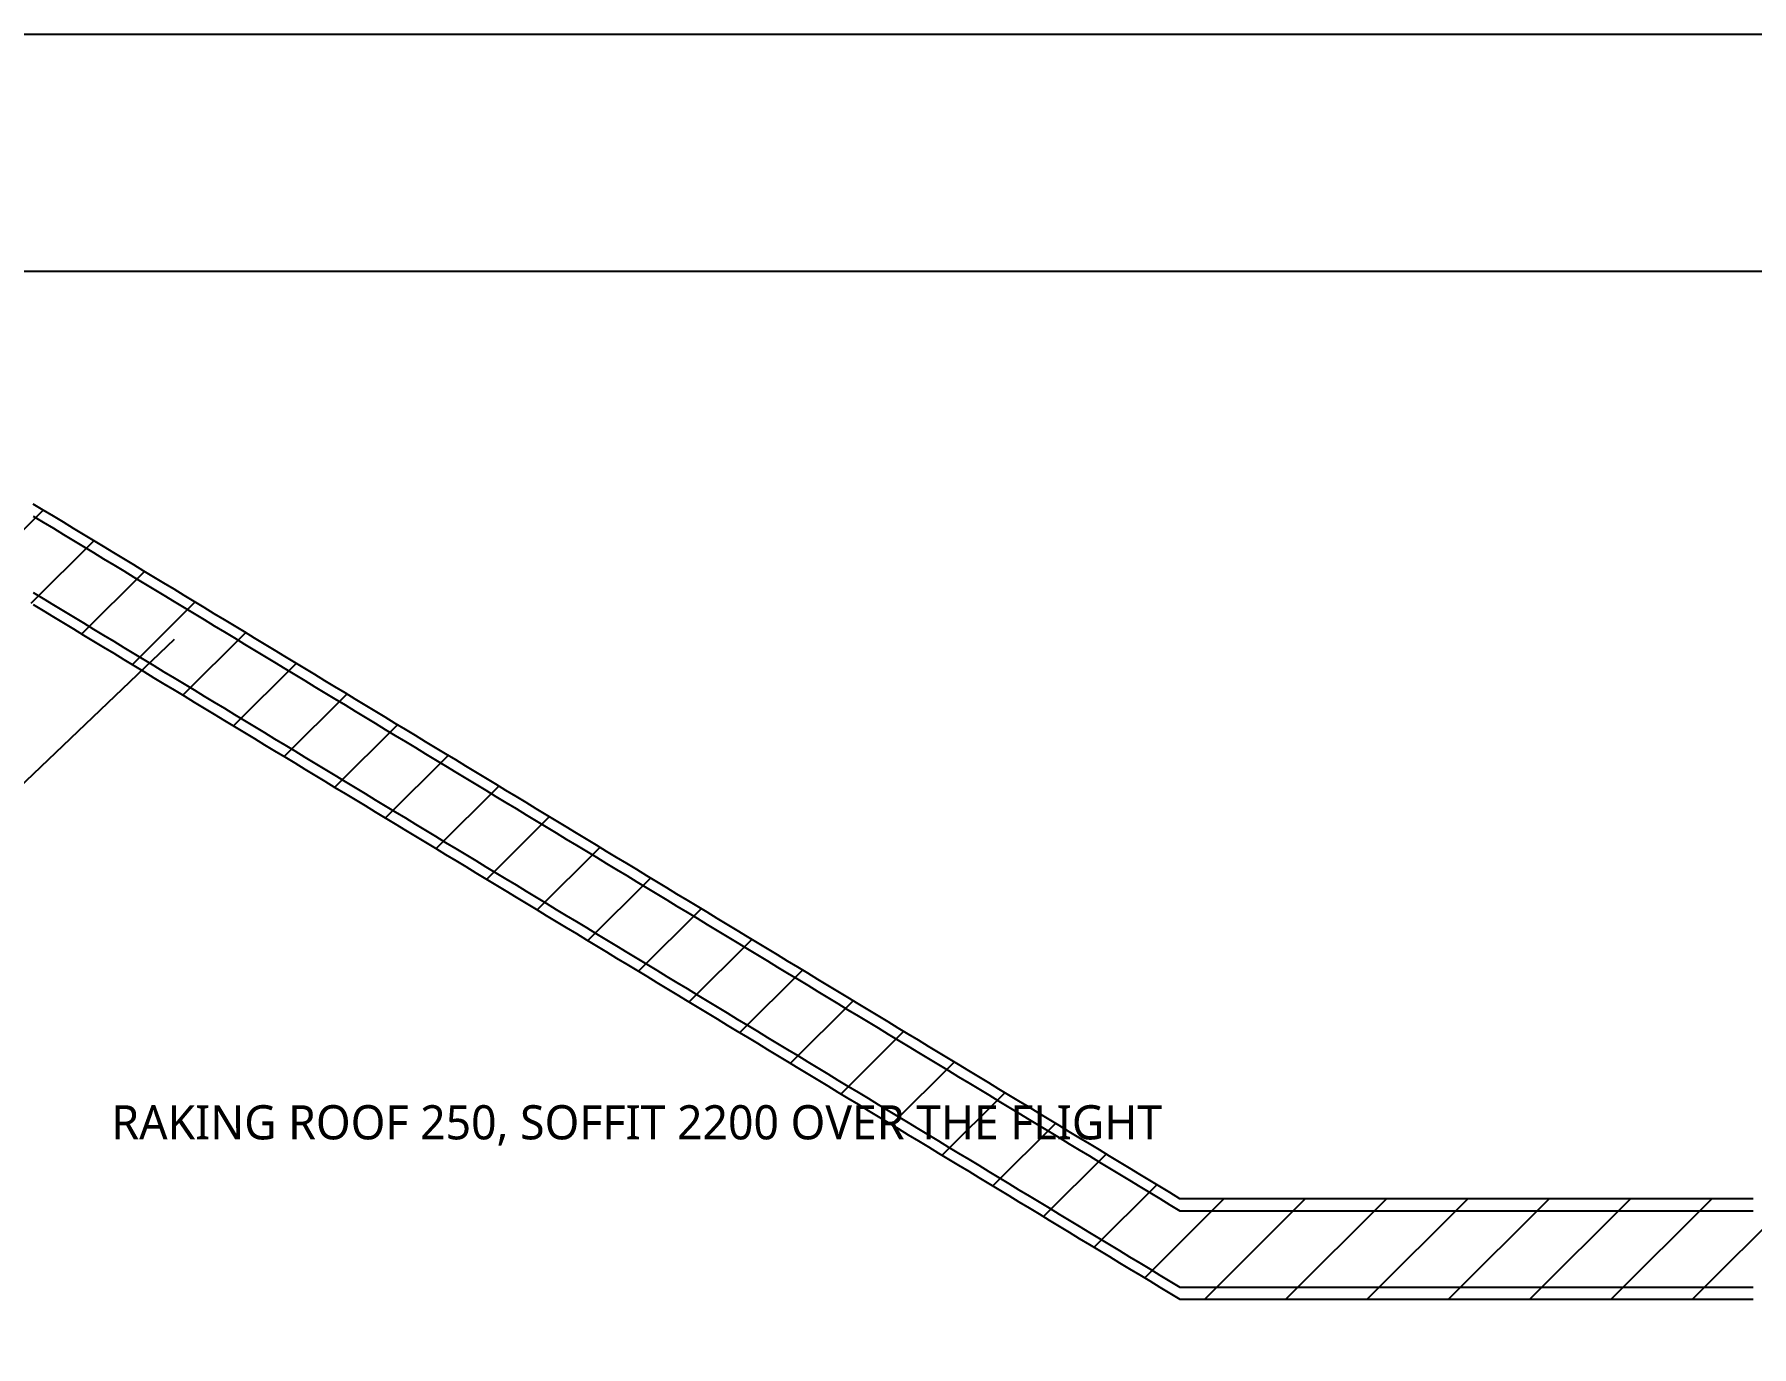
# Model space of a CAD drawing. Header units: millimetres. Extents: x 27 to 567, y 19 to 401.
# Drawn here: x 106.1 to 191.4, y 335.6 to 400.9 of the extents above; entities that cross this region are included whole.
import ezdxf
from ezdxf.enums import TextEntityAlignment as Align

# ---------------------------------------------------------------- set-up
doc = ezdxf.new("R2010")
doc.units = ezdxf.units.MM
for name, color, linetype in [('S-CALLOUT', 7, 'Continuous'), ('S-CONCRETE', 7, 'Continuous'), ('S-HATCH', 8, 'Continuous'), ('S-REBAR-DIST', 5, 'Continuous'), ('S-TEXT', 7, 'Continuous'), ('S-TITLE', 7, 'Continuous')]:
    doc.layers.add(name, color=color, linetype=linetype)
doc.styles.add('OpenSans', font='OpenSans-Regular.ttf')

msp = doc.modelspace()

# ---------------------------------------------------------------- hatches: boundary and pattern name
at = {"layer": 'S-HATCH'}
h = msp.add_hatch(dxfattribs=at)
h.set_pattern_fill('ANSI31', scale=0.9)
h.paths.add_polyline_path([(62, 378), (62.5, 378), (63, 378), (63.5, 378), (64, 378), (64.5, 378), (65, 378), (65.5, 378), (66, 378), (66.5, 378), (67, 378), (67.5, 378), (68, 378), (68.5, 378), (69, 378), (69.5, 378), (70, 378), (70.5, 378), (71, 378), (71.5, 378), (72, 378), (72.5, 378), (73, 378), (73.5, 378), (74, 378), (74.5, 378), (75, 378), (75.5, 378), (76, 378), (76.5, 378), (77, 378), (77.5, 378), (78, 378), (78.5, 378), (79, 378), (79.5, 378), (80, 378), (80.5, 378), (81, 378), (81.5, 378), (82, 378), (82.5, 378), (83, 378), (83.5, 378), (84, 378), (84.5, 378), (85, 378), (85.5, 378), (86, 378), (86.5, 378), (87, 378), (87.5, 378), (88, 378), (88.5, 378), (89, 378), (89.5, 378), (90, 378), (90.5, 378), (91, 378), (91.5, 378), (92, 378), (92.5, 378), (93, 378), (93.5, 378), (94, 378), (94.5, 378), (95, 378), (95.5, 378), (96, 378), (96.5, 378), (97, 378), (97.5, 377.697), (98, 377.394), (98.5, 377.091), (99, 376.788), (99.5, 376.485), (100, 376.182), (100.5, 375.879), (101, 375.576), (101.5, 375.273), (102, 374.97), (102.5, 374.667), (103, 374.364), (103.5, 374.061), (104, 373.758), (104.5, 373.455), (105, 373.152), (105.5, 372.848), (106, 372.545), (106.5, 372.242), (107, 371.939), (107.5, 371.636), (108, 371.333), (108.5, 371.03), (109, 370.727), (109.5, 370.424), (110, 370.121), (110.5, 369.818), (111, 369.515), (111.5, 369.212), (112, 368.909), (112.5, 368.606), (113, 368.303), (113.5, 368), (114, 367.697), (114.5, 367.394), (115, 367.091), (115.5, 366.788), (116, 366.485), (116.5, 366.182), (117, 365.879), (117.5, 365.576), (118, 365.273), (118.5, 364.97), (119, 364.667), (119.5, 364.364), (120, 364.061), (120.5, 363.758), (121, 363.455), (121.5, 363.152), (122, 362.848), (122.5, 362.545), (123, 362.242), (123.5, 361.939), (124, 361.636), (124.5, 361.333), (125, 361.03), (125.5, 360.727), (126, 360.424), (126.5, 360.121), (127, 359.818), (127.5, 359.515), (128, 359.212), (128.5, 358.909), (129, 358.606), (129.5, 358.303), (130, 358), (130.5, 357.697), (131, 357.394), (131.5, 357.091), (132, 356.788), (132.5, 356.485), (133, 356.182), (133.5, 355.879), (134, 355.576), (134.5, 355.273), (135, 354.97), (135.5, 354.667), (136, 354.364), (136.5, 354.061), (137, 353.758), (137.5, 353.455), (138, 353.152), (138.5, 352.848), (139, 352.545), (139.5, 352.242), (140, 351.939), (140.5, 351.636), (141, 351.333), (141.5, 351.03), (142, 350.727), (142.5, 350.424), (143, 350.121), (143.5, 349.818), (144, 349.515), (144.5, 349.212), (145, 348.909), (145.5, 348.606), (146, 348.303), (146.5, 348), (147, 347.697), (147.5, 347.394), (148, 347.091), (148.5, 346.788), (149, 346.485), (149.5, 346.182), (150, 345.879), (150.5, 345.576), (151, 345.273), (151.5, 344.97), (152, 344.667), (152.5, 344.364), (153, 344.061), (153.5, 343.758), (154, 343.455), (154.5, 343.152), (155, 342.848), (155.5, 342.545), (156, 342.242), (156.5, 341.939), (157, 341.636), (157.5, 341.333), (158, 341.03), (158.5, 340.727), (159, 340.424), (159.5, 340.121), (160, 339.818), (160.5, 339.515), (161, 339.212), (161.5, 338.909), (162, 338.606), (162.5, 338.303), (163, 338), (163.5, 338), (164, 338), (164.5, 338), (165, 338), (165.5, 338), (166, 338), (166.5, 338), (167, 338), (167.5, 338), (168, 338), (168.5, 338), (169, 338), (169.5, 338), (170, 338), (170.5, 338), (171, 338), (171.5, 338), (172, 338), (172.5, 338), (173, 338), (173.5, 338), (174, 338), (174.5, 338), (175, 338), (175.5, 338), (176, 338), (176.5, 338), (177, 338), (177.5, 338), (178, 338), (178.5, 338), (179, 338), (179.5, 338), (180, 338), (180.5, 338), (181, 338), (181.5, 338), (182, 338), (182.5, 338), (183, 338), (183.5, 338), (184, 338), (184.5, 338), (185, 338), (185.5, 338), (186, 338), (186.5, 338), (187, 338), (187.5, 338), (188, 338), (188.5, 338), (189, 338), (189.5, 338), (190, 338), (190.5, 338), (191, 338), (191.5, 338), (192, 338), (192.5, 338), (193, 338), (193.5, 338), (194, 338), (194.5, 338), (195, 338), (195.5, 338), (196, 338), (196.5, 338), (197, 338), (197.5, 338), (198, 338), (198, 343), (197.5, 343), (197, 343), (196.5, 343), (196, 343), (195.5, 343), (195, 343), (194.5, 343), (194, 343), (193.5, 343), (193, 343), (192.5, 343), (192, 343), (191.5, 343), (191, 343), (190.5, 343), (190, 343), (189.5, 343), (189, 343), (188.5, 343), (188, 343), (187.5, 343), (187, 343), (186.5, 343), (186, 343), (185.5, 343), (185, 343), (184.5, 343), (184, 343), (183.5, 343), (183, 343), (182.5, 343), (182, 343), (181.5, 343), (181, 343), (180.5, 343), (180, 343), (179.5, 343), (179, 343), (178.5, 343), (178, 343), (177.5, 343), (177, 343), (176.5, 343), (176, 343), (175.5, 343), (175, 343), (174.5, 343), (174, 343), (173.5, 343), (173, 343), (172.5, 343), (172, 343), (171.5, 343), (171, 343), (170.5, 343), (170, 343), (169.5, 343), (169, 343), (168.5, 343), (168, 343), (167.5, 343), (167, 343), (166.5, 343), (166, 343), (165.5, 343), (165, 343), (164.5, 343), (164, 343), (163.5, 343), (163, 343), (162.5, 343.303), (162, 343.606), (161.5, 343.909), (161, 344.212), (160.5, 344.515), (160, 344.818), (159.5, 345.121), (159, 345.424), (158.5, 345.727), (158, 346.03), (157.5, 346.333), (157, 346.636), (156.5, 346.939), (156, 347.242), (155.5, 347.545), (155, 347.848), (154.5, 348.152), (154, 348.455), (153.5, 348.758), (153, 349.061), (152.5, 349.364), (152, 349.667), (151.5, 349.97), (151, 350.273), (150.5, 350.576), (150, 350.879), (149.5, 351.182), (149, 351.485), (148.5, 351.788), (148, 352.091), (147.5, 352.394), (147, 352.697), (146.5, 353), (146, 353.303), (145.5, 353.606), (145, 353.909), (144.5, 354.212), (144, 354.515), (143.5, 354.818), (143, 355.121), (142.5, 355.424), (142, 355.727), (141.5, 356.03), (141, 356.333), (140.5, 356.636), (140, 356.939), (139.5, 357.242), (139, 357.545), (138.5, 357.848), (138, 358.152), (137.5, 358.455), (137, 358.758), (136.5, 359.061), (136, 359.364), (135.5, 359.667), (135, 359.97), (134.5, 360.273), (134, 360.576), (133.5, 360.879), (133, 361.182), (132.5, 361.485), (132, 361.788), (131.5, 362.091), (131, 362.394), (130.5, 362.697), (130, 363), (129.5, 363.303), (129, 363.606), (128.5, 363.909), (128, 364.212), (127.5, 364.515), (127, 364.818), (126.5, 365.121), (126, 365.424), (125.5, 365.727), (125, 366.03), (124.5, 366.333), (124, 366.636), (123.5, 366.939), (123, 367.242), (122.5, 367.545), (122, 367.848), (121.5, 368.152), (121, 368.455), (120.5, 368.758), (120, 369.061), (119.5, 369.364), (119, 369.667), (118.5, 369.97), (118, 370.273), (117.5, 370.576), (117, 370.879), (116.5, 371.182), (116, 371.485), (115.5, 371.788), (115, 372.091), (114.5, 372.394), (114, 372.697), (113.5, 373), (113, 373.303), (112.5, 373.606), (112, 373.909), (111.5, 374.212), (111, 374.515), (110.5, 374.818), (110, 375.121), (109.5, 375.424), (109, 375.727), (108.5, 376.03), (108, 376.333), (107.5, 376.636), (107, 376.939), (106.5, 377.242), (106, 377.545), (105.5, 377.848), (105, 378.152), (104.5, 378.455), (104, 378.758), (103.5, 379.061), (103, 379.364), (102.5, 379.667), (102, 379.97), (101.5, 380.273), (101, 380.576), (100.5, 380.879), (100, 381.182), (99.5, 381.485), (99, 381.788), (98.5, 382.091), (98, 382.394), (97.5, 382.697), (97, 383), (96.5, 383), (96, 383), (95.5, 383), (95, 383), (94.5, 383), (94, 383), (93.5, 383), (93, 383), (92.5, 383), (92, 383), (91.5, 383), (91, 383), (90.5, 383), (90, 383), (89.5, 383), (89, 383), (88.5, 383), (88, 383), (87.5, 383), (87, 383), (86.5, 383), (86, 383), (85.5, 383), (85, 383), (84.5, 383), (84, 383), (83.5, 383), (83, 383), (82.5, 383), (82, 383), (81.5, 383), (81, 383), (80.5, 383), (80, 383), (79.5, 383), (79, 383), (78.5, 383), (78, 383), (77.5, 383), (77, 383), (76.5, 383), (76, 383), (75.5, 383), (75, 383), (74.5, 383), (74, 383), (73.5, 383), (73, 383), (72.5, 383), (72, 383), (71.5, 383), (71, 383), (70.5, 383), (70, 383), (69.5, 383), (69, 383), (68.5, 383), (68, 383), (67.5, 383), (67, 383), (66.5, 383), (66, 383), (65.5, 383), (65, 383), (64.5, 383), (64, 383), (63.5, 383), (63, 383), (62.5, 383), (62, 383)])

# ---------------------------------------------------------------- linework, layer by layer
at = {"layer": 'S-CALLOUT'}
msp.add_line((113, 370.803), (93.3, 352), dxfattribs=at)
at = {"layer": 'S-CONCRETE'}
for points in [[(191.5, 343), (191, 343), (190.5, 343), (190, 343), (189.5, 343), (189, 343), (188.5, 343), (188, 343), (187.5, 343), (187, 343), (186.5, 343), (186, 343), (185.5, 343), (185, 343), (184.5, 343), (184, 343), (183.5, 343), (183, 343), (182.5, 343), (182, 343), (181.5, 343), (181, 343), (180.5, 343), (180, 343), (179.5, 343), (179, 343), (178.5, 343), (178, 343), (177.5, 343), (177, 343), (176.5, 343), (176, 343), (175.5, 343), (175, 343), (174.5, 343), (174, 343), (173.5, 343), (173, 343), (172.5, 343), (172, 343), (171.5, 343), (171, 343), (170.5, 343), (170, 343), (169.5, 343), (169, 343), (168.5, 343), (168, 343), (167.5, 343), (167, 343), (166.5, 343), (166, 343), (165.5, 343), (165, 343), (164.5, 343), (164, 343), (163.5, 343), (163, 343), (162.5, 343.303), (162, 343.606), (161.5, 343.909), (161, 344.212), (160.5, 344.515), (160, 344.818), (159.5, 345.121), (159, 345.424), (158.5, 345.727), (158, 346.03), (157.5, 346.333), (157, 346.636), (156.5, 346.939), (156, 347.242), (155.5, 347.545), (155, 347.848), (154.5, 348.152), (154, 348.455), (153.5, 348.758), (153, 349.061), (152.5, 349.364), (152, 349.667), (151.5, 349.97), (151, 350.273), (150.5, 350.576), (150, 350.879), (149.5, 351.182), (149, 351.485), (148.5, 351.788), (148, 352.091), (147.5, 352.394), (147, 352.697), (146.5, 353), (146, 353.303), (145.5, 353.606), (145, 353.909), (144.5, 354.212), (144, 354.515), (143.5, 354.818), (143, 355.121), (142.5, 355.424), (142, 355.727), (141.5, 356.03), (141, 356.333), (140.5, 356.636), (140, 356.939), (139.5, 357.242), (139, 357.545), (138.5, 357.848), (138, 358.152), (137.5, 358.455), (137, 358.758), (136.5, 359.061), (136, 359.364), (135.5, 359.667), (135, 359.97), (134.5, 360.273), (134, 360.576), (133.5, 360.879), (133, 361.182), (132.5, 361.485), (132, 361.788), (131.5, 362.091), (131, 362.394), (130.5, 362.697), (130, 363), (129.5, 363.303), (129, 363.606), (128.5, 363.909), (128, 364.212), (127.5, 364.515), (127, 364.818), (126.5, 365.121), (126, 365.424), (125.5, 365.727), (125, 366.03), (124.5, 366.333), (124, 366.636), (123.5, 366.939), (123, 367.242), (122.5, 367.545), (122, 367.848), (121.5, 368.152), (121, 368.455), (120.5, 368.758), (120, 369.061), (119.5, 369.364), (119, 369.667), (118.5, 369.97), (118, 370.273), (117.5, 370.576), (117, 370.879), (116.5, 371.182), (116, 371.485), (115.5, 371.788), (115, 372.091), (114.5, 372.394), (114, 372.697), (113.5, 373), (113, 373.303), (112.5, 373.606), (112, 373.909), (111.5, 374.212), (111, 374.515), (110.5, 374.818), (110, 375.121), (109.5, 375.424), (109, 375.727), (108.5, 376.03), (108, 376.333), (107.5, 376.636), (107, 376.939), (106.5, 377.242), (106, 377.545)], [(106, 372.545), (106.5, 372.242), (107, 371.939), (107.5, 371.636), (108, 371.333), (108.5, 371.03), (109, 370.727), (109.5, 370.424), (110, 370.121), (110.5, 369.818), (111, 369.515), (111.5, 369.212), (112, 368.909), (112.5, 368.606), (113, 368.303), (113.5, 368), (114, 367.697), (114.5, 367.394), (115, 367.091), (115.5, 366.788), (116, 366.485), (116.5, 366.182), (117, 365.879), (117.5, 365.576), (118, 365.273), (118.5, 364.97), (119, 364.667), (119.5, 364.364), (120, 364.061), (120.5, 363.758), (121, 363.455), (121.5, 363.152), (122, 362.848), (122.5, 362.545), (123, 362.242), (123.5, 361.939), (124, 361.636), (124.5, 361.333), (125, 361.03), (125.5, 360.727), (126, 360.424), (126.5, 360.121), (127, 359.818), (127.5, 359.515), (128, 359.212), (128.5, 358.909), (129, 358.606), (129.5, 358.303), (130, 358), (130.5, 357.697), (131, 357.394), (131.5, 357.091), (132, 356.788), (132.5, 356.485), (133, 356.182), (133.5, 355.879), (134, 355.576), (134.5, 355.273), (135, 354.97), (135.5, 354.667), (136, 354.364), (136.5, 354.061), (137, 353.758), (137.5, 353.455), (138, 353.152), (138.5, 352.848), (139, 352.545), (139.5, 352.242), (140, 351.939), (140.5, 351.636), (141, 351.333), (141.5, 351.03), (142, 350.727), (142.5, 350.424), (143, 350.121), (143.5, 349.818), (144, 349.515), (144.5, 349.212), (145, 348.909), (145.5, 348.606), (146, 348.303), (146.5, 348), (147, 347.697), (147.5, 347.394), (148, 347.091), (148.5, 346.788), (149, 346.485), (149.5, 346.182), (150, 345.879), (150.5, 345.576), (151, 345.273), (151.5, 344.97), (152, 344.667), (152.5, 344.364), (153, 344.061), (153.5, 343.758), (154, 343.455), (154.5, 343.152), (155, 342.848), (155.5, 342.545), (156, 342.242), (156.5, 341.939), (157, 341.636), (157.5, 341.333), (158, 341.03), (158.5, 340.727), (159, 340.424), (159.5, 340.121), (160, 339.818), (160.5, 339.515), (161, 339.212), (161.5, 338.909), (162, 338.606), (162.5, 338.303), (163, 338), (163.5, 338), (164, 338), (164.5, 338), (165, 338), (165.5, 338), (166, 338), (166.5, 338), (167, 338), (167.5, 338), (168, 338), (168.5, 338), (169, 338), (169.5, 338), (170, 338), (170.5, 338), (171, 338), (171.5, 338), (172, 338), (172.5, 338), (173, 338), (173.5, 338), (174, 338), (174.5, 338), (175, 338), (175.5, 338), (176, 338), (176.5, 338), (177, 338), (177.5, 338), (178, 338), (178.5, 338), (179, 338), (179.5, 338), (180, 338), (180.5, 338), (181, 338), (181.5, 338), (182, 338), (182.5, 338), (183, 338), (183.5, 338), (184, 338), (184.5, 338), (185, 338), (185.5, 338), (186, 338), (186.5, 338), (187, 338), (187.5, 338), (188, 338), (188.5, 338), (189, 338), (189.5, 338), (190, 338), (190.5, 338), (191, 338), (191.5, 338)]]:
    msp.add_lwpolyline(points, dxfattribs=at)
at = {"layer": 'S-REBAR-DIST'}
for points in [[(106, 376.945), (106.5, 376.642), (107, 376.339), (107.5, 376.036), (108, 375.733), (108.5, 375.43), (109, 375.127), (109.5, 374.824), (110, 374.521), (110.5, 374.218), (111, 373.915), (111.5, 373.612), (112, 373.309), (112.5, 373.006), (113, 372.703), (113.5, 372.4), (114, 372.097), (114.5, 371.794), (115, 371.491), (115.5, 371.188), (116, 370.885), (116.5, 370.582), (117, 370.279), (117.5, 369.976), (118, 369.673), (118.5, 369.37), (119, 369.067), (119.5, 368.764), (120, 368.461), (120.5, 368.158), (121, 367.855), (121.5, 367.552), (122, 367.248), (122.5, 366.945), (123, 366.642), (123.5, 366.339), (124, 366.036), (124.5, 365.733), (125, 365.43), (125.5, 365.127), (126, 364.824), (126.5, 364.521), (127, 364.218), (127.5, 363.915), (128, 363.612), (128.5, 363.309), (129, 363.006), (129.5, 362.703), (130, 362.4), (130.5, 362.097), (131, 361.794), (131.5, 361.491), (132, 361.188), (132.5, 360.885), (133, 360.582), (133.5, 360.279), (134, 359.976), (134.5, 359.673), (135, 359.37), (135.5, 359.067), (136, 358.764), (136.5, 358.461), (137, 358.158), (137.5, 357.855), (138, 357.552), (138.5, 357.248), (139, 356.945), (139.5, 356.642), (140, 356.339), (140.5, 356.036), (141, 355.733), (141.5, 355.43), (142, 355.127), (142.5, 354.824), (143, 354.521), (143.5, 354.218), (144, 353.915), (144.5, 353.612), (145, 353.309), (145.5, 353.006), (146, 352.703), (146.5, 352.4), (147, 352.097), (147.5, 351.794), (148, 351.491), (148.5, 351.188), (149, 350.885), (149.5, 350.582), (150, 350.279), (150.5, 349.976), (151, 349.673), (151.5, 349.37), (152, 349.067), (152.5, 348.764), (153, 348.461), (153.5, 348.158), (154, 347.855), (154.5, 347.552), (155, 347.248), (155.5, 346.945), (156, 346.642), (156.5, 346.339), (157, 346.036), (157.5, 345.733), (158, 345.43), (158.5, 345.127), (159, 344.824), (159.5, 344.521), (160, 344.218), (160.5, 343.915), (161, 343.612), (161.5, 343.309), (162, 343.006), (162.5, 342.703), (163, 342.4), (163.5, 342.4), (164, 342.4), (164.5, 342.4), (165, 342.4), (165.5, 342.4), (166, 342.4), (166.5, 342.4), (167, 342.4), (167.5, 342.4), (168, 342.4), (168.5, 342.4), (169, 342.4), (169.5, 342.4), (170, 342.4), (170.5, 342.4), (171, 342.4), (171.5, 342.4), (172, 342.4), (172.5, 342.4), (173, 342.4), (173.5, 342.4), (174, 342.4), (174.5, 342.4), (175, 342.4), (175.5, 342.4), (176, 342.4), (176.5, 342.4), (177, 342.4), (177.5, 342.4), (178, 342.4), (178.5, 342.4), (179, 342.4), (179.5, 342.4), (180, 342.4), (180.5, 342.4), (181, 342.4), (181.5, 342.4), (182, 342.4), (182.5, 342.4), (183, 342.4), (183.5, 342.4), (184, 342.4), (184.5, 342.4), (185, 342.4), (185.5, 342.4), (186, 342.4), (186.5, 342.4), (187, 342.4), (187.5, 342.4), (188, 342.4), (188.5, 342.4), (189, 342.4), (189.5, 342.4), (190, 342.4), (190.5, 342.4), (191, 342.4), (191.5, 342.4)], [(106, 373.145), (106.5, 372.842), (107, 372.539), (107.5, 372.236), (108, 371.933), (108.5, 371.63), (109, 371.327), (109.5, 371.024), (110, 370.721), (110.5, 370.418), (111, 370.115), (111.5, 369.812), (112, 369.509), (112.5, 369.206), (113, 368.903), (113.5, 368.6), (114, 368.297), (114.5, 367.994), (115, 367.691), (115.5, 367.388), (116, 367.085), (116.5, 366.782), (117, 366.479), (117.5, 366.176), (118, 365.873), (118.5, 365.57), (119, 365.267), (119.5, 364.964), (120, 364.661), (120.5, 364.358), (121, 364.055), (121.5, 363.752), (122, 363.448), (122.5, 363.145), (123, 362.842), (123.5, 362.539), (124, 362.236), (124.5, 361.933), (125, 361.63), (125.5, 361.327), (126, 361.024), (126.5, 360.721), (127, 360.418), (127.5, 360.115), (128, 359.812), (128.5, 359.509), (129, 359.206), (129.5, 358.903), (130, 358.6), (130.5, 358.297), (131, 357.994), (131.5, 357.691), (132, 357.388), (132.5, 357.085), (133, 356.782), (133.5, 356.479), (134, 356.176), (134.5, 355.873), (135, 355.57), (135.5, 355.267), (136, 354.964), (136.5, 354.661), (137, 354.358), (137.5, 354.055), (138, 353.752), (138.5, 353.448), (139, 353.145), (139.5, 352.842), (140, 352.539), (140.5, 352.236), (141, 351.933), (141.5, 351.63), (142, 351.327), (142.5, 351.024), (143, 350.721), (143.5, 350.418), (144, 350.115), (144.5, 349.812), (145, 349.509), (145.5, 349.206), (146, 348.903), (146.5, 348.6), (147, 348.297), (147.5, 347.994), (148, 347.691), (148.5, 347.388), (149, 347.085), (149.5, 346.782), (150, 346.479), (150.5, 346.176), (151, 345.873), (151.5, 345.57), (152, 345.267), (152.5, 344.964), (153, 344.661), (153.5, 344.358), (154, 344.055), (154.5, 343.752), (155, 343.448), (155.5, 343.145), (156, 342.842), (156.5, 342.539), (157, 342.236), (157.5, 341.933), (158, 341.63), (158.5, 341.327), (159, 341.024), (159.5, 340.721), (160, 340.418), (160.5, 340.115), (161, 339.812), (161.5, 339.509), (162, 339.206), (162.5, 338.903), (163, 338.6), (163.5, 338.6), (164, 338.6), (164.5, 338.6), (165, 338.6), (165.5, 338.6), (166, 338.6), (166.5, 338.6), (167, 338.6), (167.5, 338.6), (168, 338.6), (168.5, 338.6), (169, 338.6), (169.5, 338.6), (170, 338.6), (170.5, 338.6), (171, 338.6), (171.5, 338.6), (172, 338.6), (172.5, 338.6), (173, 338.6), (173.5, 338.6), (174, 338.6), (174.5, 338.6), (175, 338.6), (175.5, 338.6), (176, 338.6), (176.5, 338.6), (177, 338.6), (177.5, 338.6), (178, 338.6), (178.5, 338.6), (179, 338.6), (179.5, 338.6), (180, 338.6), (180.5, 338.6), (181, 338.6), (181.5, 338.6), (182, 338.6), (182.5, 338.6), (183, 338.6), (183.5, 338.6), (184, 338.6), (184.5, 338.6), (185, 338.6), (185.5, 338.6), (186, 338.6), (186.5, 338.6), (187, 338.6), (187.5, 338.6), (188, 338.6), (188.5, 338.6), (189, 338.6), (189.5, 338.6), (190, 338.6), (190.5, 338.6), (191, 338.6), (191.5, 338.6)]]:
    msp.add_lwpolyline(points, dxfattribs=at)
at = {"layer": 'S-TITLE'}
for points in [[(27, 19.1), (567, 19.1), (567, 400.9), (27, 400.9)], [(38.8, 30.9), (555.2, 30.9), (555.2, 389.1), (38.8, 389.1)]]:
    msp.add_lwpolyline(points, close=True, dxfattribs=at)

# ---------------------------------------------------------------- texts
at = {"layer": 'S-TEXT', "style": 'OpenSans'}
msp.add_text('RAKING ROOF 250, SOFFIT 2200 OVER THE FLIGHT', height=1.7, dxfattribs=at).set_placement((136, 346.8), align=Align.MIDDLE_CENTER)

doc.saveas('drawing.dxf')
